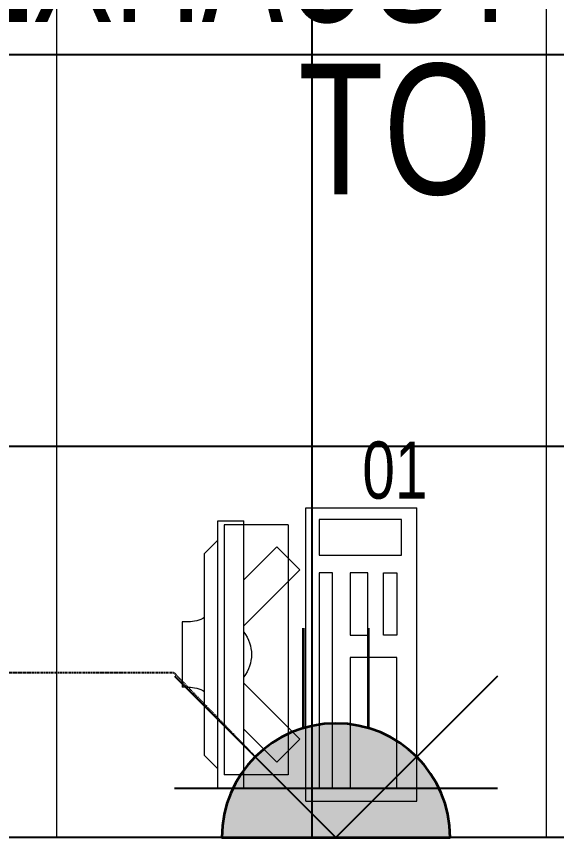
# Model space of a CAD drawing. Extents: x -178977 to 231842, y -29287 to 19916.
# Drawn here: x 22323 to 23151, y -12830 to -11572 of the extents above; entities that cross this region are included whole.
import ezdxf
from ezdxf import colors
from ezdxf.entities.mleader import LeaderData, LeaderLine
from ezdxf.enums import TextEntityAlignment as Align
from ezdxf.math import Vec2, Vec3

# ---------------------------------------------------------------- set-up
doc = ezdxf.new("R2010")
doc.units = 0
doc.header["$LTSCALE"] = 0.25
doc.linetypes.add('DASHDOT', pattern=[25.4, 12.7, -6.35, 0, -6.35])
doc.linetypes.add('HIDDEN', pattern=[9.525, 6.35, -3.175])
for name, color, linetype, lineweight in [('01-First Floor-FUR$0$72_EGR_EQP_TAG', 142, 'Continuous', 5), ('01-First Floor-FUR$0$LOADING', 253, 'Continuous', 5), ('01-First Floor-FUR$0$Walls', 251, 'Continuous', 5), ('E-LITE-CIRC', 6, 'Continuous', 25), ('E-LITE-CLNG-CNDT', 6, 'DASHDOT', 35), ('E-LITE-EXIT-NUMB', 6, 'Continuous', 25), ('E-POWR-FLOR-CNDT', 6, 'HIDDEN', 25), ('E-POWR-TEXT', 6, 'Continuous', 25), ('E-POWR-WALL @ 100', 4, 'Continuous', 35)]:
    doc.layers.add(name, color=color, linetype=linetype, lineweight=lineweight)
doc.layers.add('01-First Floor-FUR$0$FALSE CEILING', color=251, linetype='Continuous')
doc.styles.add('01-First Floor-FUR$0$X3G_ENTITY_257CFD', font='swisscl.ttf', dxfattribs={"height": 200})
doc.styles.add('DC_Elc_Romans', font='elc_romans.shx', dxfattribs={"width": 0.7})
doc.styles.add('DC_SIMPLEX', font='SIMPLEX.shx', dxfattribs={"width": 0.7})

# ---------------------------------------------------------------- blocks, each defined once
blk = doc.blocks.new('01-First Floor-FUR$0$ITCWLS1-P')
at = {"layer": '01-First Floor-FUR$0$LOADING'}
for p, q in [((-0.17, 0.45), (-0.17, 0)), ((-0.17, 0.45), (0, 0.45)), ((0, 0.45), (0, 0)), ((-0.2651, 0.43, 0), (-0.3051, 0.43, 0)), ((-0.3051, 0.43, 0), (-0.3051, 0.02, 0)), ((-0.2651, 0.43, 0), (-0.2651, 0.02, 0)), ((-0.1496, 0.4305), (-0.1291, 0.4305)), ((-0.1291, 0.4305), (-0.1291, 0.4089)), ((-0.197, 0.4094), (-0.295, 0.4094)), ((-0.295, 0.0264), (-0.295, 0.4094)), ((-0.197, 0.0264), (-0.197, 0.4094)), ((-0.3251, 0.38, 0), (-0.3051, 0.4, 0)), ((-0.3251, 0.38, 0), (-0.3251, 0.07, 0)), ((-0.3503, 0.275), (-0.3596, 0.275)), ((-0.3596, 0.175), (-0.3596, 0.275)), ((-0.3503, 0.175), (-0.3596, 0.175)), ((-0.3251, 0.07, 0), (-0.3051, 0.05, 0)), ((-0.197, 0.0264), (-0.295, 0.0264)), ((-0.3051, 0.02, 0), (-0.2651, 0.02, 0)), ((-0.17, 0), (0, 0))]:
    blk.add_line(p, q, dxfattribs=at)
at = {"layer": '01-First Floor-FUR$0$LOADING', "extrusion": (2.48281e-10, 3.18408e-10, -1)}
for p, q in [((-0.2651, 0.3395), (-0.2144, 0.3902)), ((-0.1791, 0.3548), (-0.2144, 0.3902)), ((-0.2651, 0.2688), (-0.1791, 0.3548))]:
    blk.add_line(p, q, dxfattribs=at)
at = {"layer": '01-First Floor-FUR$0$LOADING', "extrusion": (2.48281e-10, -3.18408e-10, -1)}
for p, q in [((-0.2651, 0.1812), (-0.1791, 0.0952)), ((-0.2651, 0.1105), (-0.2144, 0.0598)), ((-0.1791, 0.0952), (-0.2144, 0.0598))]:
    blk.add_line(p, q, dxfattribs=at)
at = {"layer": '01-First Floor-FUR$0$LOADING'}
for points in [[(-0.1291, 0.4089), (-0.1291, 0.1), (-0.1496, 0.1), (-0.1496, 0.4305)], [(-0.1496, 0.1), (-0.1496, 0.1), (-0.1496, 0.1), (-0.1496, 0.1), (-0.1496, 0.1), (-0.1496, 0.1), (-0.1496, 0.1), (-0.1496, 0.1), (-0.1496, 0.1)], [(-0.1496, 0.1), (-0.1496, 0.1), (-0.1496, 0.1), (-0.1496, 0.1), (-0.1496, 0.1), (-0.1496, 0.1), (-0.1496, 0.1), (-0.1496, 0.1), (-0.1496, 0.1), (-0.1496, 0.1), (-0.1496, 0.1), (-0.1496, 0.1), (-0.1496, 0.1), (-0.1496, 0.1), (-0.1496, 0.1), (-0.1496, 0.1), (-0.1496, 0.1), (-0.1496, 0.1)], [(-0.1496, 0.1), (-0.1496, 0.1), (-0.1496, 0.1), (-0.1496, 0.1), (-0.1496, 0.1), (-0.1496, 0.1), (-0.1496, 0.1), (-0.1496, 0.1), (-0.1496, 0.1), (-0.1496, 0.1)], [(-0.1496, 0.1), (-0.1496, 0.1), (-0.1496, 0.1), (-0.1496, 0.1), (-0.1496, 0.1), (-0.1496, 0.1), (-0.1496, 0.1)], [(-0.1496, 0.1), (-0.1496, 0.1), (-0.1496, 0.1), (-0.1496, 0.1), (-0.1496, 0.1), (-0.1496, 0.1), (-0.1496, 0.1), (-0.1496, 0.1), (-0.1496, 0.1), (-0.1496, 0.1)], [(-0.1496, 0.1), (-0.1496, 0.1), (-0.1496, 0.1), (-0.1496, 0.1), (-0.1496, 0.1), (-0.1496, 0.1), (-0.1496, 0.1), (-0.1496, 0.1), (-0.1496, 0.1), (-0.1496, 0.1), (-0.1496, 0.1), (-0.1496, 0.1), (-0.1496, 0.1), (-0.1496, 0.1), (-0.1496, 0.1)], [(-0.1496, 0.1), (-0.1496, 0.1), (-0.1496, 0.1), (-0.1496, 0.1), (-0.1496, 0.1), (-0.1496, 0.1), (-0.1496, 0.1), (-0.1496, 0.1), (-0.1496, 0.1), (-0.1496, 0.1)], [(-0.1496, 0.1), (-0.1496, 0.1), (-0.1496, 0.1), (-0.1496, 0.1), (-0.1496, 0.1), (-0.1496, 0.1), (-0.1496, 0.1), (-0.1496, 0.1), (-0.1496, 0.1), (-0.1496, 0.1)], [(-0.1496, 0.1), (-0.1496, 0.1), (-0.1496, 0.1), (-0.1496, 0.1), (-0.1496, 0.1), (-0.1496, 0.1), (-0.1496, 0.1), (-0.1496, 0.1), (-0.1496, 0.1), (-0.1496, 0.1), (-0.1496, 0.1), (-0.1496, 0.1), (-0.1496, 0.1), (-0.1496, 0.1), (-0.1496, 0.1), (-0.1496, 0.1), (-0.1496, 0.1), (-0.1496, 0.1), (-0.1496, 0.1), (-0.1496, 0.1), (-0.1496, 0.1), (-0.1496, 0.1), (-0.1496, 0.1), (-0.1496, 0.1), (-0.1496, 0.1), (-0.1496, 0.1), (-0.1496, 0.1), (-0.1496, 0.1), (-0.1496, 0.1), (-0.1496, 0.1), (-0.1496, 0.1), (-0.1496, 0.1), (-0.1496, 0.1), (-0.1496, 0.1), (-0.1496, 0.1), (-0.1496, 0.1), (-0.1496, 0.1), (-0.1496, 0.1), (-0.1496, 0.1), (-0.1496, 0.1), (-0.1496, 0.1), (-0.1496, 0.1), (-0.1496, 0.1), (-0.1496, 0.1), (-0.1496, 0.1), (-0.1496, 0.1), (-0.1496, 0.1), (-0.1496, 0.1), (-0.1496, 0.1), (-0.1496, 0.1), (-0.1496, 0.1), (-0.1496, 0.1), (-0.1496, 0.1), (-0.1496, 0.1)], [(-0.1496, 0.1), (-0.1496, 0.1), (-0.1496, 0.1), (-0.1496, 0.1), (-0.1496, 0.1), (-0.1496, 0.1), (-0.1496, 0.1), (-0.1496, 0.1), (-0.1496, 0.1), (-0.1496, 0.1), (-0.1496, 0.1), (-0.1496, 0.1), (-0.1496, 0.1), (-0.1496, 0.1), (-0.1496, 0.1), (-0.1496, 0.1), (-0.1496, 0.1), (-0.1496, 0.1), (-0.1496, 0.1), (-0.1496, 0.1), (-0.1496, 0.1), (-0.1496, 0.1), (-0.1496, 0.1), (-0.1496, 0.1), (-0.1496, 0.1), (-0.1496, 0.1), (-0.1496, 0.1), (-0.1496, 0.1), (-0.1496, 0.1), (-0.1496, 0.1), (-0.1496, 0.1), (-0.1496, 0.1), (-0.1496, 0.1), (-0.1496, 0.1), (-0.1496, 0.1), (-0.1496, 0.1), (-0.1496, 0.1), (-0.1496, 0.1), (-0.1496, 0.1), (-0.1496, 0.1), (-0.1496, 0.1), (-0.1496, 0.1), (-0.1496, 0.1), (-0.1496, 0.1), (-0.1496, 0.1), (-0.1496, 0.1), (-0.1496, 0.1), (-0.1496, 0.1), (-0.1496, 0.1), (-0.1496, 0.1), (-0.1496, 0.1), (-0.1496, 0.1), (-0.1496, 0.1), (-0.1496, 0.1), (-0.1496, 0.1), (-0.1496, 0.1), (-0.1496, 0.1), (-0.1496, 0.1), (-0.1496, 0.1), (-0.1496, 0.1), (-0.1496, 0.1), (-0.1496, 0.1), (-0.1496, 0.1), (-0.1496, 0.1), (-0.1496, 0.1), (-0.1496, 0.1), (-0.1496, 0.1), (-0.1496, 0.1), (-0.1496, 0.1), (-0.1496, 0.1), (-0.1496, 0.1), (-0.1496, 0.1), (-0.1496, 0.1), (-0.1496, 0.1), (-0.1496, 0.1), (-0.1496, 0.1), (-0.1496, 0.1), (-0.1496, 0.1), (-0.1496, 0.1), (-0.1496, 0.1), (-0.1496, 0.1), (-0.1496, 0.1), (-0.1496, 0.1), (-0.1496, 0.1), (-0.1496, 0.1), (-0.1496, 0.1), (-0.1496, 0.1), (-0.1496, 0.1), (-0.1496, 0.1)], [(-0.1496, 0.1), (-0.1496, 0.1), (-0.1496, 0.1), (-0.1496, 0.1), (-0.1496, 0.1), (-0.1496, 0.1), (-0.1496, 0.1), (-0.1496, 0.1), (-0.1496, 0.1), (-0.1496, 0.1), (-0.1496, 0.1), (-0.1496, 0.1)], [(-0.1496, 0.1), (-0.1496, 0.1), (-0.1496, 0.1), (-0.1496, 0.1), (-0.1496, 0.1), (-0.1496, 0.1), (-0.1496, 0.1)], [(-0.1496, 0.1), (-0.1496, 0.1), (-0.1496, 0.1), (-0.1496, 0.1), (-0.1496, 0.1), (-0.1496, 0.1), (-0.1496, 0.1), (-0.1496, 0.1), (-0.1496, 0.1), (-0.1496, 0.1), (-0.1496, 0.1), (-0.1496, 0.1), (-0.1496, 0.1), (-0.1496, 0.1), (-0.1496, 0.1), (-0.1496, 0.1), (-0.1496, 0.1)], [(-0.1496, 0.1), (-0.1496, 0.1), (-0.1496, 0.1), (-0.1496, 0.1), (-0.1496, 0.1), (-0.1496, 0.1), (-0.1496, 0.1), (-0.1496, 0.1), (-0.1496, 0.1), (-0.1496, 0.1), (-0.1496, 0.1), (-0.1496, 0.1), (-0.1496, 0.1), (-0.1496, 0.1), (-0.1496, 0.1), (-0.1496, 0.1), (-0.1496, 0.1), (-0.1496, 0.1), (-0.1496, 0.1), (-0.1496, 0.1), (-0.1496, 0.1), (-0.1496, 0.1), (-0.1496, 0.1), (-0.1496, 0.1), (-0.1496, 0.1), (-0.1496, 0.1), (-0.1496, 0.1), (-0.1496, 0.1), (-0.1496, 0.1), (-0.1496, 0.1), (-0.1496, 0.1), (-0.1496, 0.1), (-0.1496, 0.1), (-0.1496, 0.1), (-0.1496, 0.1), (-0.1496, 0.1), (-0.1496, 0.1), (-0.1496, 0.1), (-0.1496, 0.1), (-0.1496, 0.1), (-0.1496, 0.1), (-0.1496, 0.1), (-0.1496, 0.1), (-0.1496, 0.1), (-0.1496, 0.1), (-0.1496, 0.1), (-0.1496, 0.1), (-0.1496, 0.1), (-0.1496, 0.1), (-0.1496, 0.1), (-0.1496, 0.1), (-0.1496, 0.1), (-0.1496, 0.1), (-0.1496, 0.1), (-0.1496, 0.1), (-0.1496, 0.1), (-0.1496, 0.1), (-0.1496, 0.1), (-0.1496, 0.1), (-0.1496, 0.1), (-0.1496, 0.1), (-0.1496, 0.1), (-0.1496, 0.1), (-0.1496, 0.1), (-0.1496, 0.1), (-0.1496, 0.1), (-0.1496, 0.1), (-0.1496, 0.1), (-0.1496, 0.1), (-0.1496, 0.1), (-0.1496, 0.1), (-0.1496, 0.1), (-0.1496, 0.1), (-0.1496, 0.1), (-0.1496, 0.1), (-0.1496, 0.1), (-0.1496, 0.1), (-0.1496, 0.1), (-0.1496, 0.1), (-0.1496, 0.1), (-0.1496, 0.1), (-0.1496, 0.1), (-0.1496, 0.1), (-0.1496, 0.1), (-0.1496, 0.1), (-0.1496, 0.1), (-0.1496, 0.1), (-0.1496, 0.1), (-0.1496, 0.1), (-0.1496, 0.1), (-0.1496, 0.1), (-0.1496, 0.1), (-0.1496, 0.1), (-0.1496, 0.1), (-0.1496, 0.1), (-0.1496, 0.1), (-0.1496, 0.1), (-0.1496, 0.1), (-0.1496, 0.1), (-0.1496, 0.1), (-0.1496, 0.1), (-0.1496, 0.1), (-0.1496, 0.1), (-0.1496, 0.1), (-0.1496, 0.1), (-0.1496, 0.1), (-0.1496, 0.1), (-0.1496, 0.1), (-0.1496, 0.1), (-0.1496, 0.1), (-0.1496, 0.1)], [(-0.1496, 0.1), (-0.1496, 0.1), (-0.1496, 0.1), (-0.1496, 0.1), (-0.1496, 0.1), (-0.1496, 0.1), (-0.1496, 0.1), (-0.1496, 0.1)]]:
    blk.add_lwpolyline(points, dxfattribs=at)
for points in [[(-0.1019, 0.4305), (-0.0304, 0.4305), (-0.0304, 0.2294), (-0.1019, 0.2294)], [(-0.1019, 0.1954), (-0.0747, 0.1954), (-0.0747, 0.1), (-0.1019, 0.1)], [(-0.0304, 0.1954), (-0.0508, 0.1954), (-0.0508, 0.1), (-0.0304, 0.1)], [(-0.1496, 0.1), (-0.1496, 0.1), (-0.1496, 0.1), (-0.1496, 0.1), (-0.1496, 0.1), (-0.1496, 0.1), (-0.1496, 0.1), (-0.1496, 0.1), (-0.1496, 0.1), (-0.1496, 0.1), (-0.1496, 0.1), (-0.1496, 0.1), (-0.1496, 0.1), (-0.1496, 0.1), (-0.1496, 0.1), (-0.1496, 0.1), (-0.1496, 0.1), (-0.1496, 0.1), (-0.1496, 0.1), (-0.1496, 0.1), (-0.1496, 0.1), (-0.1496, 0.1), (-0.1496, 0.1), (-0.1496, 0.1), (-0.1496, 0.1), (-0.1496, 0.1), (-0.1496, 0.1), (-0.1496, 0.1), (-0.1496, 0.1), (-0.1496, 0.1), (-0.1496, 0.1), (-0.1496, 0.1), (-0.1496, 0.1), (-0.1496, 0.1), (-0.1496, 0.1), (-0.1496, 0.1), (-0.1496, 0.1), (-0.1496, 0.1), (-0.1496, 0.1), (-0.1496, 0.1), (-0.1496, 0.1), (-0.1496, 0.1), (-0.1496, 0.1), (-0.1496, 0.1), (-0.1496, 0.1), (-0.1496, 0.1), (-0.1496, 0.1), (-0.1496, 0.1), (-0.1496, 0.1), (-0.1496, 0.1), (-0.1496, 0.1), (-0.1496, 0.1), (-0.1496, 0.1), (-0.1496, 0.1), (-0.1496, 0.1), (-0.1496, 0.1), (-0.1496, 0.1), (-0.1496, 0.1), (-0.1496, 0.1), (-0.1496, 0.1), (-0.1496, 0.1), (-0.1496, 0.1), (-0.1496, 0.1), (-0.1496, 0.1), (-0.1496, 0.1), (-0.1496, 0.1), (-0.1496, 0.1), (-0.1496, 0.1), (-0.1496, 0.1), (-0.1496, 0.1), (-0.1496, 0.1), (-0.1496, 0.1), (-0.1496, 0.1), (-0.1496, 0.1), (-0.1496, 0.1), (-0.1496, 0.1), (-0.1496, 0.1), (-0.1496, 0.1), (-0.1496, 0.1), (-0.1496, 0.1), (-0.1496, 0.1), (-0.1496, 0.1), (-0.1496, 0.1), (-0.1496, 0.1), (-0.1496, 0.1), (-0.1496, 0.1), (-0.1496, 0.1), (-0.1496, 0.1), (-0.1496, 0.1), (-0.1496, 0.1), (-0.1496, 0.1), (-0.1496, 0.1), (-0.1496, 0.1), (-0.1496, 0.1), (-0.1496, 0.1), (-0.1496, 0.1), (-0.1496, 0.1), (-0.1496, 0.1), (-0.1496, 0.1), (-0.1496, 0.1), (-0.1496, 0.1), (-0.1496, 0.1), (-0.1496, 0.1), (-0.1496, 0.1), (-0.1496, 0.1), (-0.1496, 0.1), (-0.1496, 0.1), (-0.1496, 0.1), (-0.1496, 0.1), (-0.1496, 0.1), (-0.1496, 0.1), (-0.1496, 0.1), (-0.1496, 0.1), (-0.1496, 0.1), (-0.1496, 0.1), (-0.1496, 0.1), (-0.1496, 0.1), (-0.1496, 0.1), (-0.1496, 0.1), (-0.1496, 0.1), (-0.1496, 0.1), (-0.1496, 0.1), (-0.1496, 0.1), (-0.1496, 0.1), (-0.1496, 0.1), (-0.1496, 0.1), (-0.1496, 0.1), (-0.1496, 0.1), (-0.1496, 0.1), (-0.1496, 0.1), (-0.1496, 0.1), (-0.1496, 0.1), (-0.1496, 0.1), (-0.1496, 0.1), (-0.1496, 0.1), (-0.1496, 0.1), (-0.1496, 0.1), (-0.1496, 0.1), (-0.1496, 0.1), (-0.1496, 0.1), (-0.1496, 0.1), (-0.1496, 0.1), (-0.1496, 0.1), (-0.1496, 0.1), (-0.1496, 0.1), (-0.1496, 0.1), (-0.1496, 0.1), (-0.1496, 0.1), (-0.1496, 0.1), (-0.1496, 0.1), (-0.1496, 0.1), (-0.1496, 0.1), (-0.1496, 0.1), (-0.1496, 0.1), (-0.1496, 0.1), (-0.1496, 0.1), (-0.1496, 0.1), (-0.1496, 0.1), (-0.1496, 0.1), (-0.1496, 0.1), (-0.1496, 0.1), (-0.1496, 0.1), (-0.1496, 0.1), (-0.1496, 0.1), (-0.1496, 0.1), (-0.1496, 0.1), (-0.1496, 0.1), (-0.1496, 0.1), (-0.1496, 0.1), (-0.1496, 0.1), (-0.1496, 0.1), (-0.1496, 0.1), (-0.1496, 0.1), (-0.1496, 0.1), (-0.1496, 0.1), (-0.1496, 0.1), (-0.1496, 0.1), (-0.1496, 0.1), (-0.1496, 0.1), (-0.1496, 0.1), (-0.1496, 0.1), (-0.1496, 0.1), (-0.1496, 0.1), (-0.1496, 0.1), (-0.1496, 0.1), (-0.1496, 0.1), (-0.1496, 0.1), (-0.1496, 0.1), (-0.1496, 0.1), (-0.1496, 0.1), (-0.1496, 0.1), (-0.1496, 0.1), (-0.1496, 0.1), (-0.1496, 0.1), (-0.1496, 0.1), (-0.1496, 0.1), (-0.1496, 0.1), (-0.1496, 0.1), (-0.1496, 0.1), (-0.1496, 0.1), (-0.1496, 0.1), (-0.1496, 0.1), (-0.1496, 0.1), (-0.1496, 0.1), (-0.1496, 0.1), (-0.1496, 0.1), (-0.1496, 0.1), (-0.1496, 0.1), (-0.1496, 0.1), (-0.1496, 0.1), (-0.1496, 0.1), (-0.1496, 0.1), (-0.1496, 0.1), (-0.1496, 0.1), (-0.1496, 0.1), (-0.1496, 0.1), (-0.1496, 0.1), (-0.1496, 0.1), (-0.1496, 0.1), (-0.1496, 0.1), (-0.1496, 0.1), (-0.1496, 0.1), (-0.1496, 0.1), (-0.1496, 0.1), (-0.1496, 0.1), (-0.1496, 0.1), (-0.1496, 0.1), (-0.1496, 0.1), (-0.1496, 0.1), (-0.1496, 0.1), (-0.1496, 0.1), (-0.1496, 0.1), (-0.1496, 0.1), (-0.1496, 0.1), (-0.1496, 0.1), (-0.1496, 0.1), (-0.1496, 0.1), (-0.1496, 0.1), (-0.1496, 0.1), (-0.1496, 0.1), (-0.1496, 0.1), (-0.1496, 0.1), (-0.1496, 0.1), (-0.1496, 0.1), (-0.1496, 0.1), (-0.1496, 0.1), (-0.1496, 0.1), (-0.1496, 0.1), (-0.1496, 0.1), (-0.1496, 0.1), (-0.1496, 0.1), (-0.1496, 0.1), (-0.1496, 0.1), (-0.1496, 0.1), (-0.1496, 0.1), (-0.1496, 0.1), (-0.1496, 0.1), (-0.1496, 0.1), (-0.1496, 0.1), (-0.1496, 0.1), (-0.1496, 0.1), (-0.1496, 0.1), (-0.1496, 0.1), (-0.1496, 0.1), (-0.1496, 0.1), (-0.1496, 0.1), (-0.1496, 0.1), (-0.1496, 0.1), (-0.1496, 0.1), (-0.1496, 0.1), (-0.1496, 0.1), (-0.1496, 0.1), (-0.1496, 0.1), (-0.1496, 0.1), (-0.1496, 0.1), (-0.1496, 0.1), (-0.1496, 0.1)], [(-0.1496, 0.1), (-0.1496, 0.1), (-0.1496, 0.1), (-0.1496, 0.1), (-0.1496, 0.1), (-0.1496, 0.1), (-0.1496, 0.1), (-0.1496, 0.1), (-0.1496, 0.1), (-0.1496, 0.1), (-0.1496, 0.1), (-0.1496, 0.1), (-0.1496, 0.1), (-0.1496, 0.1), (-0.1496, 0.1), (-0.1496, 0.1), (-0.1496, 0.1), (-0.1496, 0.1), (-0.1496, 0.1), (-0.1496, 0.1), (-0.1496, 0.1), (-0.1496, 0.1), (-0.1496, 0.1), (-0.1496, 0.1), (-0.1496, 0.1), (-0.1496, 0.1), (-0.1496, 0.1), (-0.1496, 0.1), (-0.1496, 0.1), (-0.1496, 0.1), (-0.1496, 0.1), (-0.1496, 0.1), (-0.1496, 0.1), (-0.1496, 0.1), (-0.1496, 0.1), (-0.1496, 0.1), (-0.1496, 0.1), (-0.1496, 0.1), (-0.1496, 0.1), (-0.1496, 0.1), (-0.1496, 0.1), (-0.1496, 0.1), (-0.1496, 0.1), (-0.1496, 0.1), (-0.1496, 0.1), (-0.1496, 0.1), (-0.1496, 0.1), (-0.1496, 0.1), (-0.1496, 0.1), (-0.1496, 0.1), (-0.1496, 0.1), (-0.1496, 0.1), (-0.1496, 0.1), (-0.1496, 0.1), (-0.1496, 0.1), (-0.1496, 0.1), (-0.1496, 0.1), (-0.1496, 0.1), (-0.1496, 0.1), (-0.1496, 0.1), (-0.1496, 0.1), (-0.1496, 0.1), (-0.1496, 0.1), (-0.1496, 0.1), (-0.1496, 0.1), (-0.1496, 0.1), (-0.1496, 0.1), (-0.1496, 0.1), (-0.1496, 0.1), (-0.1496, 0.1), (-0.1496, 0.1), (-0.1496, 0.1), (-0.1496, 0.1), (-0.1496, 0.1), (-0.1496, 0.1), (-0.1496, 0.1), (-0.1496, 0.1), (-0.1496, 0.1), (-0.1496, 0.1), (-0.1496, 0.1), (-0.1496, 0.1), (-0.1496, 0.1), (-0.1496, 0.1), (-0.1496, 0.1), (-0.1496, 0.1), (-0.1496, 0.1), (-0.1496, 0.1), (-0.1496, 0.1), (-0.1496, 0.1), (-0.1496, 0.1), (-0.1496, 0.1), (-0.1496, 0.1), (-0.1496, 0.1), (-0.1496, 0.1), (-0.1496, 0.1), (-0.1496, 0.1), (-0.1496, 0.1), (-0.1496, 0.1), (-0.1496, 0.1), (-0.1496, 0.1), (-0.1496, 0.1), (-0.1496, 0.1), (-0.1496, 0.1), (-0.1496, 0.1), (-0.1496, 0.1), (-0.1496, 0.1), (-0.1496, 0.1), (-0.1496, 0.1), (-0.1496, 0.1), (-0.1496, 0.1), (-0.1496, 0.1), (-0.1496, 0.1), (-0.1496, 0.1), (-0.1496, 0.1), (-0.1496, 0.1), (-0.1496, 0.1), (-0.1496, 0.1), (-0.1496, 0.1), (-0.1496, 0.1), (-0.1496, 0.1), (-0.1496, 0.1), (-0.1496, 0.1), (-0.1496, 0.1), (-0.1496, 0.1), (-0.1496, 0.1), (-0.1496, 0.1), (-0.1496, 0.1), (-0.1496, 0.1), (-0.1496, 0.1), (-0.1496, 0.1), (-0.1496, 0.1), (-0.1496, 0.1), (-0.1496, 0.1), (-0.1496, 0.1), (-0.1496, 0.1), (-0.1496, 0.1), (-0.1496, 0.1), (-0.1496, 0.1), (-0.1496, 0.1), (-0.1496, 0.1), (-0.1496, 0.1), (-0.1496, 0.1), (-0.1496, 0.1), (-0.1496, 0.1), (-0.1496, 0.1), (-0.1496, 0.1), (-0.1496, 0.1), (-0.1496, 0.1), (-0.1496, 0.1), (-0.1496, 0.1), (-0.1496, 0.1), (-0.1496, 0.1), (-0.1496, 0.1), (-0.1496, 0.1), (-0.1496, 0.1), (-0.1496, 0.1), (-0.1496, 0.1), (-0.1496, 0.1), (-0.1496, 0.1), (-0.1496, 0.1), (-0.1496, 0.1), (-0.1496, 0.1), (-0.1496, 0.1), (-0.1496, 0.1), (-0.1496, 0.1), (-0.1496, 0.1), (-0.1496, 0.1), (-0.1496, 0.1), (-0.1496, 0.1), (-0.1496, 0.1), (-0.1496, 0.1), (-0.1496, 0.1), (-0.1496, 0.1), (-0.1496, 0.1), (-0.1496, 0.1), (-0.1496, 0.1), (-0.1496, 0.1), (-0.1496, 0.1), (-0.1496, 0.1), (-0.1496, 0.1), (-0.1496, 0.1), (-0.1496, 0.1), (-0.1496, 0.1), (-0.1496, 0.1), (-0.1496, 0.1), (-0.1496, 0.1), (-0.1496, 0.1), (-0.1496, 0.1), (-0.1496, 0.1), (-0.1496, 0.1), (-0.1496, 0.1), (-0.1496, 0.1), (-0.1496, 0.1), (-0.1496, 0.1), (-0.1496, 0.1), (-0.1496, 0.1), (-0.1496, 0.1), (-0.1496, 0.1), (-0.1496, 0.1), (-0.1496, 0.1), (-0.1496, 0.1), (-0.1496, 0.1), (-0.1496, 0.1), (-0.1496, 0.1), (-0.1496, 0.1), (-0.1496, 0.1), (-0.1496, 0.1), (-0.1496, 0.1), (-0.1496, 0.1), (-0.1496, 0.1), (-0.1496, 0.1), (-0.1496, 0.1), (-0.1496, 0.1), (-0.1496, 0.1)], [(-0.1496, 0.1), (-0.1496, 0.1), (-0.1496, 0.1), (-0.1496, 0.1), (-0.1496, 0.1), (-0.1496, 0.1), (-0.1496, 0.1), (-0.1496, 0.1), (-0.1496, 0.1), (-0.1496, 0.1), (-0.1496, 0.1), (-0.1496, 0.1), (-0.1496, 0.1), (-0.1496, 0.1), (-0.1496, 0.1), (-0.1496, 0.1), (-0.1496, 0.1), (-0.1496, 0.1), (-0.1496, 0.1), (-0.1496, 0.1), (-0.1496, 0.1), (-0.1496, 0.1), (-0.1496, 0.1), (-0.1496, 0.1), (-0.1496, 0.1), (-0.1496, 0.1), (-0.1496, 0.1), (-0.1496, 0.1), (-0.1496, 0.1), (-0.1496, 0.1), (-0.1496, 0.1), (-0.1496, 0.1), (-0.1496, 0.1), (-0.1496, 0.1), (-0.1496, 0.1), (-0.1496, 0.1), (-0.1496, 0.1), (-0.1496, 0.1), (-0.1496, 0.1), (-0.1496, 0.1), (-0.1496, 0.1), (-0.1496, 0.1), (-0.1496, 0.1), (-0.1496, 0.1), (-0.1496, 0.1), (-0.1496, 0.1), (-0.1496, 0.1), (-0.1496, 0.1), (-0.1496, 0.1), (-0.1496, 0.1), (-0.1496, 0.1), (-0.1496, 0.1), (-0.1496, 0.1), (-0.1496, 0.1), (-0.1496, 0.1), (-0.1496, 0.1), (-0.1496, 0.1), (-0.1496, 0.1), (-0.1496, 0.1), (-0.1496, 0.1), (-0.1496, 0.1), (-0.1496, 0.1), (-0.1496, 0.1), (-0.1496, 0.1), (-0.1496, 0.1), (-0.1496, 0.1), (-0.1496, 0.1), (-0.1496, 0.1), (-0.1496, 0.1), (-0.1496, 0.1), (-0.1496, 0.1), (-0.1496, 0.1), (-0.1496, 0.1), (-0.1496, 0.1), (-0.1496, 0.1), (-0.1496, 0.1), (-0.1496, 0.1), (-0.1496, 0.1), (-0.1496, 0.1), (-0.1496, 0.1), (-0.1496, 0.1), (-0.1496, 0.1), (-0.1496, 0.1), (-0.1496, 0.1), (-0.1496, 0.1), (-0.1496, 0.1), (-0.1496, 0.1), (-0.1496, 0.1), (-0.1496, 0.1), (-0.1496, 0.1), (-0.1496, 0.1), (-0.1496, 0.1), (-0.1496, 0.1), (-0.1496, 0.1), (-0.1496, 0.1), (-0.1496, 0.1), (-0.1496, 0.1), (-0.1496, 0.1), (-0.1496, 0.1), (-0.1496, 0.1), (-0.1496, 0.1), (-0.1496, 0.1), (-0.1496, 0.1), (-0.1496, 0.1), (-0.1496, 0.1), (-0.1496, 0.1), (-0.1496, 0.1), (-0.1496, 0.1), (-0.1496, 0.1), (-0.1496, 0.1), (-0.1496, 0.1), (-0.1496, 0.1), (-0.1496, 0.1), (-0.1496, 0.1), (-0.1496, 0.1), (-0.1496, 0.1), (-0.1496, 0.1), (-0.1496, 0.1), (-0.1496, 0.1), (-0.1496, 0.1), (-0.1496, 0.1), (-0.1496, 0.1), (-0.1496, 0.1), (-0.1496, 0.1), (-0.1496, 0.1), (-0.1496, 0.1), (-0.1496, 0.1), (-0.1496, 0.1), (-0.1496, 0.1), (-0.1496, 0.1), (-0.1496, 0.1), (-0.1496, 0.1), (-0.1496, 0.1), (-0.1496, 0.1), (-0.1496, 0.1), (-0.1496, 0.1), (-0.1496, 0.1), (-0.1496, 0.1), (-0.1496, 0.1), (-0.1496, 0.1), (-0.1496, 0.1), (-0.1496, 0.1), (-0.1496, 0.1), (-0.1496, 0.1), (-0.1496, 0.1), (-0.1496, 0.1), (-0.1496, 0.1), (-0.1496, 0.1), (-0.1496, 0.1), (-0.1496, 0.1), (-0.1496, 0.1), (-0.1496, 0.1), (-0.1496, 0.1), (-0.1496, 0.1), (-0.1496, 0.1), (-0.1496, 0.1), (-0.1496, 0.1), (-0.1496, 0.1), (-0.1496, 0.1), (-0.1496, 0.1), (-0.1496, 0.1), (-0.1496, 0.1), (-0.1496, 0.1), (-0.1496, 0.1), (-0.1496, 0.1), (-0.1496, 0.1), (-0.1496, 0.1), (-0.1496, 0.1), (-0.1496, 0.1), (-0.1496, 0.1), (-0.1496, 0.1), (-0.1496, 0.1), (-0.1496, 0.1), (-0.1496, 0.1), (-0.1496, 0.1), (-0.1496, 0.1), (-0.1496, 0.1), (-0.1496, 0.1), (-0.1496, 0.1), (-0.1496, 0.1), (-0.1496, 0.1), (-0.1496, 0.1), (-0.1496, 0.1), (-0.1496, 0.1), (-0.1496, 0.1), (-0.1496, 0.1), (-0.1496, 0.1), (-0.1496, 0.1), (-0.1496, 0.1), (-0.1496, 0.1), (-0.1496, 0.1), (-0.1496, 0.1), (-0.1496, 0.1), (-0.1496, 0.1), (-0.1496, 0.1), (-0.1496, 0.1), (-0.1496, 0.1), (-0.1496, 0.1), (-0.1496, 0.1), (-0.1496, 0.1), (-0.1496, 0.1), (-0.1496, 0.1), (-0.1496, 0.1), (-0.1496, 0.1), (-0.1496, 0.1), (-0.1496, 0.1), (-0.1496, 0.1), (-0.1496, 0.1), (-0.1496, 0.1), (-0.1496, 0.1), (-0.1496, 0.1), (-0.1496, 0.1), (-0.1496, 0.1), (-0.1496, 0.1), (-0.1496, 0.1), (-0.1496, 0.1), (-0.1496, 0.1), (-0.1496, 0.1), (-0.1496, 0.1)], [(-0.1496, 0.0727), (-0.0236, 0.0727), (-0.0236, 0.0182), (-0.1496, 0.0182)]]:
    blk.add_lwpolyline(points, close=True, dxfattribs=at)
for centre, radius, start, end in [((-0.3503, 0.325), 0.05, 270, 300.3093), ((-0.3089, 0.225), 0.0556, 321.9431, 38.0569), ((-0.3503, 0.125), 0.05, 59.6907, 90)]:
    blk.add_arc(centre, radius, start, end, dxfattribs=at)
blk = doc.blocks.new('01-First Floor-FUR')
at = {"layer": '01-First Floor-FUR$0$FALSE CEILING', "linetype": 'Continuous'}
for p, q in [((22776, -12830), (22776, -8830)), ((20376, -11630), (23876, -11630)), ((20376, -12230), (23876, -12230))]:
    blk.add_line(p, q, dxfattribs=at)
at = {"layer": '01-First Floor-FUR$0$FALSE CEILING'}
blk.add_lwpolyline([(20376, -8830), (23876, -8830), (23876, -10710), (23876, -10710), (23876, -12830), (20376, -12830), (20376, -8830)], dxfattribs=at)
at = {"layer": '01-First Floor-FUR$0$LOADING', "elevation": -0.1}
blk.add_lwpolyline([(23134.6, -12830), (22384.6, -12830), (22384.6, -11330), (23134.6, -11330)], close=True, dxfattribs=at)
at = {"layer": '01-First Floor-FUR$0$Walls'}
blk.add_line((21606, -12830), (24826, -12830), dxfattribs=at)
at = {"layer": '01-First Floor-FUR$0$LOADING', "extrusion": (8.01373e-06, -1.9399e-16, 1), "xscale": -1000.000000000012, "yscale": 1000.000000000012, "zscale": 1000.000000000012, "rotation": 180}
blk.add_blockref('01-First Floor-FUR$0$ITCWLS1-P', (22936.4, -12324.5, 0.1), dxfattribs=at)
at = {"layer": '01-First Floor-FUR$0$72_EGR_EQP_TAG', "insert": (22902.9, -12223.2, -0.1), "char_height": 87.47, "attachment_point": 2, "style": '01-First Floor-FUR$0$X3G_ENTITY_257CFD'}
blk.add_mtext('01', dxfattribs=at)
blk = doc.blocks.new('*U126')
h = blk.add_hatch(color=253)
edge = h.paths.add_edge_path()
edge.add_line((0, 1.75), (0, -1.75))
edge.add_arc((0, 0), 1.75, 90, 270, ccw=False)
for p, q in [((-1.677, 0.5), (-3.211, 0.5)), ((-1.677, -0.5), (-3.211, -0.5))]:
    blk.add_line(p, q)
blk.add_lwpolyline([(0, 1.75, 1), (0, -1.75)], format="xyb", close=True)
at = {"layer": 'Defpoints'}
for p, q in [((-2.475, 2.475), (0, 0)), ((-0.758, -2.475), (-0.758, 2.475)), ((-2.475, -2.475), (0, 0))]:
    blk.add_line(p, q, dxfattribs=at)
at = {"layer": 'E-LITE-EXIT-NUMB', "style": 'DC_SIMPLEX', "width": 0.7, "flags": 8}
blk.add_attdef('TYPE', text='', height=2, rotation=360, dxfattribs=at).set_placement((-2.682, 5.238), align=Align.RIGHT)
blk.add_attdef('CIRCUIT', (2.682, 5.238), '', height=2, rotation=360, dxfattribs=at)
blk = doc.blocks.new('ARR0W')
at = {"color": 45}
blk.add_ellipse((0, 0), major_axis=(0.4, 0), ratio=0.4, dxfattribs=at)
at = {"color": 45, "ltscale": 0.5}
blk.add_solid([(-1.4, 0.1667), (-0.4, 0), (-1.4, -0.1667)], dxfattribs=at)

msp = doc.modelspace()

# ---------------------------------------------------------------- linework, layer by layer
at = {"layer": 'E-POWR-FLOR-CNDT'}
msp.add_lwpolyline([(20499.7, -9913.7), (20601.5, -10015.5, -0.198912), (20623.5, -10068.5), (20623.5, -12501.9, 0.414214), (20698.5, -12576.9), (22563.7, -12576.9), (22688.9, -12706.3)], format="xyb", dxfattribs=at)

# ---------------------------------------------------------------- block references
at = {"layer": 'E-LITE-CLNG-CNDT'}
msp.add_blockref('01-First Floor-FUR', (0, 0), dxfattribs=at)
at = {"layer": 'E-POWR-WALL @ 100', "xscale": 100, "yscale": 100, "zscale": 100, "rotation": 269.9999999999911}
msp.add_blockref('*U126', (22812.6, -12830, -0.1), dxfattribs=at)

# ---------------------------------------------------------------- leaders
at = {"layer": 'E-LITE-CIRC'}
ml = msp.add_multileader_mtext('Standard', dxfattribs=at)
ml.set_content('{\\Fdc_el_romans|c0;\\W0.8;TO\\Fromans|c0; \\Fsimplex|c0;PP-F1/M12}', color=256, style='DC_SIMPLEX')
ml.set_leader_properties()
ml.set_arrow_properties(name='ARR0W')
ml.build(insert=Vec2(0, 0))
ml.multileader.update_dxf_attribs({"dogleg_length": 200, "arrow_head_size": 140, "scale": 100})
ctx = ml.context
ctx.base_point, ctx.scale, ctx.char_height, ctx.arrow_head_size, ctx.landing_gap_size, ctx.plane_origin, ctx.plane_x_axis, ctx.plane_y_axis = Vec3(22517.3, -11777.7), 100, 200, 140, 140, Vec3(32822.2, -953.5), Vec3(1, -0.000001, 0), Vec3(0.000001, 1, 0)
ctx.text_align_type = 2
notes = []
notes.append((ctx, [(1, (1, 1, 0), (24727, -11777.7), (-1, 0.000001, 0), 108.8, [(0, [(25352.6, -10347)], 0, [])])]))
ctx.mtext.insert, ctx.mtext.text_direction, ctx.mtext.rotation, ctx.mtext.alignment, ctx.mtext.flow_direction = Vec3(24478.2, -11644.3), Vec3(1, -0.000001, 0), 6.283185, 3, 5
at = {"layer": 'E-POWR-TEXT'}
ml = msp.add_multileader_mtext('Standard', dxfattribs=at)
ml.set_content('FOR EXHAUST FAN EF-1', color=256, style='DC_Elc_Romans')
ml.set_leader_properties(color=45)
ml.build(insert=Vec2(0, 0))
ml.multileader.update_dxf_attribs({"dogleg_length": 2, "arrow_head_size": 200, "scale": 100})
ctx = ml.context
ctx.base_point, ctx.scale, ctx.char_height, ctx.arrow_head_size, ctx.landing_gap_size, ctx.plane_origin = Vec3(21183.7, -11480, 0), 100, 200, 200, 200, Vec3(22751.3, -11299.2, 0)
ctx.text_align_type = 2
notes.append((ctx, [(1, (1, 1, 0), (24275.1, -11480, 0), (-1, 0), 84.7, [(0, [(24934.3, -10472, 0)], 0, [])])]))
ctx.mtext.insert, ctx.mtext.alignment, ctx.mtext.flow_direction = Vec3(23990.4, -11380, 0), 3, 5
for ctx, leaders in notes:
    for number, flags, end, landing, length, lines in leaders:
        leader = LeaderData()
        leader.index, (leader.has_last_leader_line, leader.has_dogleg_vector, leader.attachment_direction) = number, flags
        leader.last_leader_point, leader.dogleg_vector, leader.dogleg_length = Vec3(end), Vec3(landing), length
        for number, points, colour, breaks in lines:
            line = LeaderLine()
            line.index, line.vertices, line.color, line.breaks = number, Vec3.list(points), colors.encode_raw_color(colour), breaks
            leader.lines.append(line)
        ctx.leaders.append(leader)

doc.saveas('drawing.dxf')
